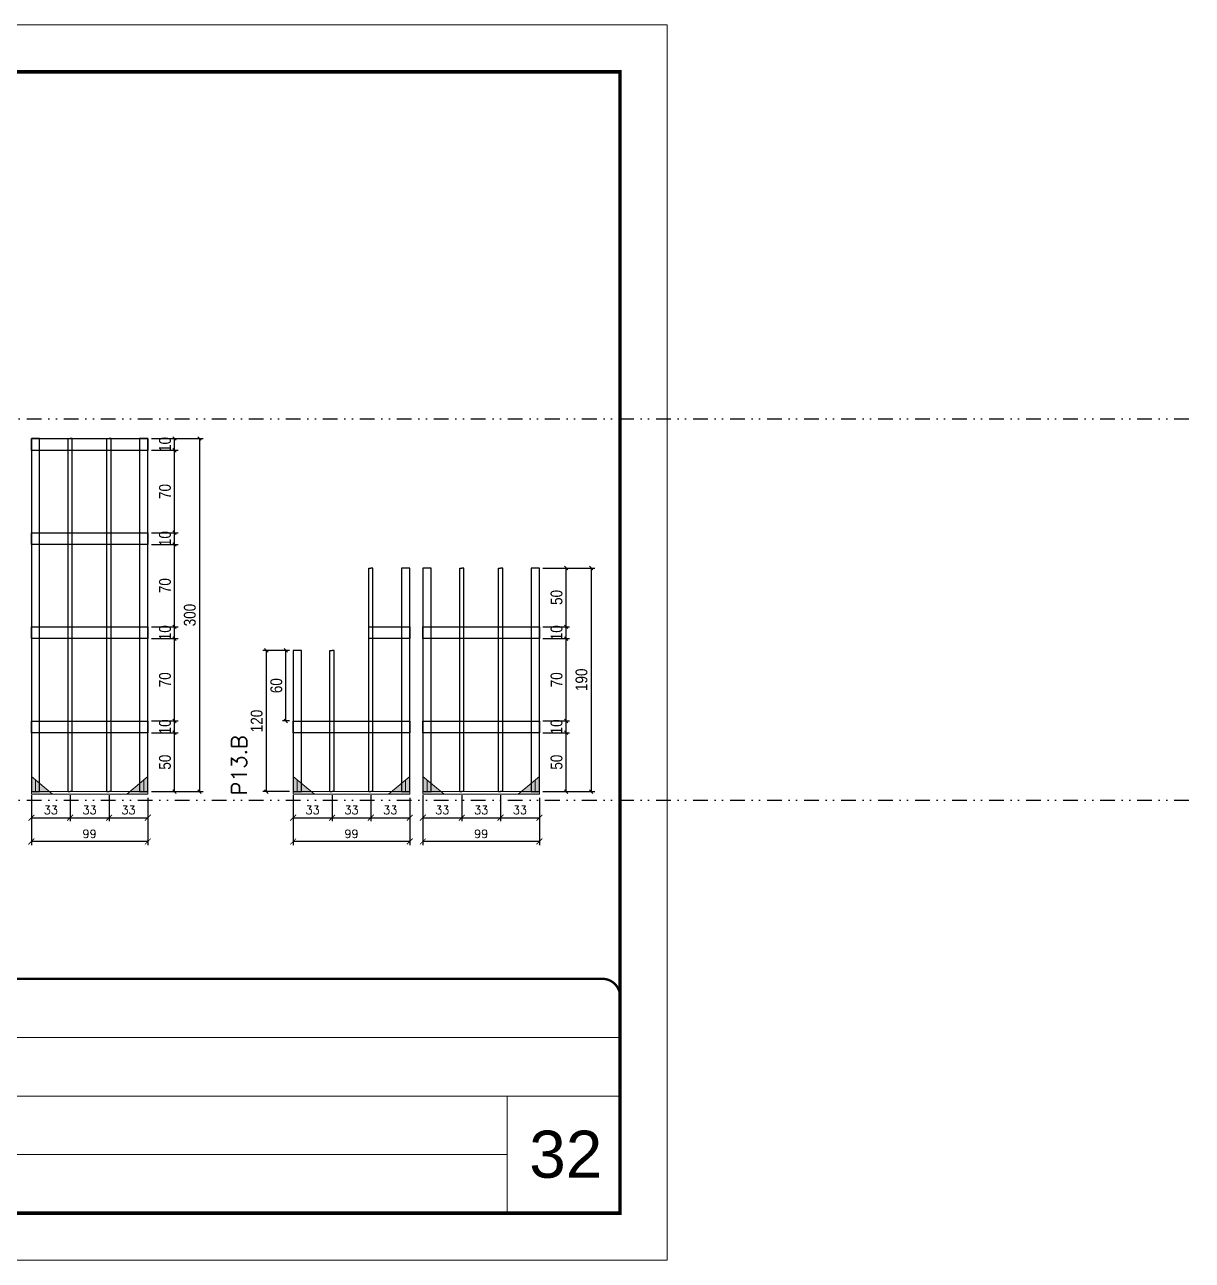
# Model space of a CAD drawing. Extents: x 13770 to 23315, y 867 to 16997.
# Drawn here: x 20121 to 21113, y 7758 to 8808 of the extents above; entities that cross this region are included whole.
import ezdxf

# ---------------------------------------------------------------- set-up
doc = ezdxf.new("R2010")
doc.units = 0
for name, pattern in [('CONTINUO', [0]), ('DASHED', [0.75, 0.5, -0.25]), ('DIVIDE2', [0.625, 0.25, -0.125, 0, -0.125, 0, -0.125]), ('HIDDEN', [0.375, 0.25, -0.125])]:
    doc.linetypes.add(name, pattern=pattern)
for name, color, linetype, lineweight in [('CARIMBO', 255, 'Continuous', 9), ('Folhas', 255, 'Continuous', 9), ('Madeira', 126, 'Continuous', 18), ('Sarr 2.2x7', 40, 'Continuous', 9), ('SARRAFO DE PRESSAO', 251, 'DASHED', 9), ('Texto Seção', 7, 'Continuous', 15)]:
    doc.layers.add(name, color=color, linetype=linetype, lineweight=lineweight)
for name, color, linetype in [('COTA', 241, 'Continuous'), ('Nível', 160, 'Continuous'), ('SARR_2.2x10', 60, 'Continuous'), ('SARR_3.5x7', 81, 'Continuous'), ('SARR_7x7', 40, 'Continuous')]:
    doc.layers.add(name, color=color, linetype=linetype)
doc.styles.add('ARIAL', font='arial.ttf')
doc.styles.add('COTA TECNICA', font='techl___.ttf', dxfattribs={"height": 10})
doc.styles.add('REGUA-120', font='ROMANS.shx', dxfattribs={"height": 15})
doc.styles.add('ROMANS', font='romans.shx')
doc.styles.add('Tecnologia', font='')
doc.styles.get('Tecnologia').set_extended_font_data('Forgotten Futurist')
doc.dimstyles.new('Cota Paínel', dxfattribs={"dimtxt": 7, "dimasz": 5, "dimexe": 3, "dimexo": 3, "dimgap": 3, "dimtad": 1, "dimdec": 1, "dimzin": 12, "dimdsep": 46, "dimtxsty": 'ROMANS', "dimblk": 'ARCHTICK', "dimcen": 0, "dimclrd": 4, "dimclre": 4, "dimclrt": 1, "dimadec": 1, "dimazin": 3, "dimtfac": 1, "dimtdec": 1, "dimtmove": 0, "dimatfit": 3, "dimldrblk": 'OBLIQUE', "dimfxl": 1, "dimtolj": 1, "dimtzin": 12, "dimarcsym": 0})
doc.dimstyles.new('PAINEL', dxfattribs={"dimtxt": 10, "dimasz": 3, "dimexe": 3, "dimexo": 3, "dimgap": 3, "dimtad": 1, "dimdec": 1, "dimzin": 12, "dimdsep": 46, "dimtxsty": 'COTA TECNICA', "dimblk1": 'OBLIQUE', "dimblk2": 'OBLIQUE', "dimsah": 1, "dimcen": 0.9, "dimclrd": 4, "dimclre": 4, "dimclrt": 240, "dimadec": 1, "dimazin": 3, "dimtfac": 1, "dimtdec": 1, "dimtmove": 0, "dimatfit": 3, "dimfxl": 1, "dimtolj": 1, "dimtzin": 12, "dimarcsym": 0})

# ---------------------------------------------------------------- blocks, each defined once
blk = doc.blocks.new('9999999999')
at = {"color": 30, "linetype": 'CONTINUO'}
for p, q in [((98564.6, 34230.2), (98564.6, 34429.4)), ((98564.6, 34379.6), (99584, 34379.6)), ((98564.6, 34329.8), (99488, 34329.8)), ((99584, 34329.8), (99488, 34329.8)), ((99488, 34329.8), (99488, 34230.2)), ((98564.6, 34280), (99488, 34280))]:
    blk.add_line(p, q, dxfattribs=at)
at = {"color": 30, "linetype": 'CONTINUO', "const_width": 2}
blk.add_lwpolyline([(99584, 34230.2), (99584, 34414.4, 0.414214), (99569, 34429.4), (98229, 34429.4, 0.414214), (98214, 34414.4), (98214, 34245.2, 0.414214), (98229, 34230.2), (99584, 34230.2)], format="xyb", dxfattribs=at)
at = {"layer": 'Folhas'}
blk.add_lwpolyline([(98139, 34190.2), (99624, 34190.2), (99624, 35240.2), (98139, 35240.2)], close=True, dxfattribs=at)
at = {"layer": 'Folhas', "color": 30, "const_width": 3}
blk.add_lwpolyline([(98214, 34230.2), (99584, 34230.2), (99584, 35200.2), (98214, 35200.2)], close=True, dxfattribs=at)
at = {"color": 7, "linetype": 'Continuous', "ltscale": 5, "style": 'ARIAL'}
for s, height, p in [('SCHWARTZ', 15.48, (98837.7, 34393.1)), ('GWT', 15.48, (98837.7, 34343.3)), ('2°PAVIMENTO', 15.483, (98837.7, 34293.5)), ('NOVA SISTEMAS CONSTRUTIVOS', 11.059, (98263.2, 34267.2)), ('PILARES', 15.48, (98837.7, 34243.7))]:
    blk.add_text(s, height=height, dxfattribs=at).set_placement(p)
at = {"layer": 'Folhas', "color": 7, "style": 'Tecnologia', "width": 1.5}
for s, p in [('CLIENTE:', (98573.7, 34397.2)), ('OBRA:', (98573.7, 34347.3)), ('PAVIMENTO:', (98573.7, 34297.5)), ('PROJETO:', (98573.7, 34247.7))]:
    blk.add_text(s, height=14, dxfattribs=at).set_placement(p)
blk = doc.blocks.new('_ArchTick')
at = {"color": 0, "linetype": 'ByBlock', "const_width": 0.15}
blk.add_lwpolyline([(-0.5, -0.5), (0.5, 0.5)], dxfattribs=at)
blk = doc.blocks.new('*D1100')
at = {"layer": 'COTA', "color": 4, "lineweight": -2, "transparency": 16777216}
for p, q in [((20126.3, 8138.6), (20126.3, 8111.4)), ((20225.3, 8138.6), (20225.3, 8111.4)), ((20225.3, 8114.4), (20126.3, 8114.4))]:
    blk.add_line(p, q, dxfattribs=at)
at = {"layer": 'Defpoints', "color": 0, "transparency": 16777216}
for p in [(20126.3, 8141.6), (20225.3, 8141.6), (20126.3, 8114.4)]:
    blk.add_point(p, dxfattribs=at)
at = {"layer": 'COTA', "color": 4, "lineweight": -2, "transparency": 16777216, "xscale": 5, "yscale": 5, "zscale": 5, "rotation": 180}
blk.add_blockref('_ArchTick', (20126.3, 8114.4), dxfattribs=at)
at = {"layer": 'COTA', "color": 4, "lineweight": -2, "transparency": 16777216, "xscale": 5, "yscale": 5, "zscale": 5}
blk.add_blockref('_ArchTick', (20225.3, 8114.4), dxfattribs=at)
at = {"layer": 'COTA', "color": 1, "transparency": 16777216, "insert": (20175.8, 8120.9), "char_height": 7, "attachment_point": 5, "style": 'ROMANS'}
blk.add_mtext('\\A1;99', dxfattribs=at)
blk = doc.blocks.new('_Oblique')
at = {"color": 0, "linetype": 'ByBlock', "lineweight": -2}
blk.add_line((-0.5, -0.5), (0.5, 0.5), dxfattribs=at)
blk = doc.blocks.new('*D1101')
at = {"layer": 'COTA', "color": 4, "lineweight": -2, "transparency": 16777216}
for p, q in [((20192.3, 8153.8), (20192.3, 8131.6)), ((20225.3, 8151.6), (20225.3, 8131.6)), ((20192.3, 8134.6), (20225.3, 8134.6))]:
    blk.add_line(p, q, dxfattribs=at)
at = {"layer": 'Defpoints', "color": 0, "transparency": 16777216}
for p in [(20192.3, 8156.8), (20225.3, 8154.6), (20225.3, 8134.6)]:
    blk.add_point(p, dxfattribs=at)
at = {"layer": 'COTA', "color": 4, "lineweight": -2, "transparency": 16777216, "xscale": 5, "yscale": 5, "zscale": 5, "rotation": 180}
blk.add_blockref('_ArchTick', (20192.3, 8134.6), dxfattribs=at)
at = {"layer": 'COTA', "color": 4, "lineweight": -2, "transparency": 16777216, "xscale": 5, "yscale": 5, "zscale": 5}
blk.add_blockref('_ArchTick', (20225.3, 8134.6), dxfattribs=at)
at = {"layer": 'COTA', "color": 1, "transparency": 16777216, "insert": (20208.8, 8141.1), "char_height": 7, "attachment_point": 5, "style": 'ROMANS'}
blk.add_mtext('\\A1;33', dxfattribs=at)
blk = doc.blocks.new('*D1102')
at = {"layer": 'COTA', "color": 4, "lineweight": -2, "transparency": 16777216}
for p, q in [((20126.3, 8153.8), (20126.3, 8131.6)), ((20159.3, 8153.8), (20159.3, 8131.6)), ((20126.3, 8134.6), (20159.3, 8134.6))]:
    blk.add_line(p, q, dxfattribs=at)
at = {"layer": 'Defpoints', "color": 0, "transparency": 16777216}
for p in [(20126.3, 8156.8), (20159.3, 8156.8), (20159.3, 8134.6)]:
    blk.add_point(p, dxfattribs=at)
at = {"layer": 'COTA', "color": 4, "lineweight": -2, "transparency": 16777216, "xscale": 5, "yscale": 5, "zscale": 5, "rotation": 180}
blk.add_blockref('_ArchTick', (20126.3, 8134.6), dxfattribs=at)
at = {"layer": 'COTA', "color": 4, "lineweight": -2, "transparency": 16777216, "xscale": 5, "yscale": 5, "zscale": 5}
blk.add_blockref('_ArchTick', (20159.3, 8134.6), dxfattribs=at)
at = {"layer": 'COTA', "color": 1, "transparency": 16777216, "insert": (20142.8, 8141.1), "char_height": 7, "attachment_point": 5, "style": 'ROMANS'}
blk.add_mtext('\\A1;33', dxfattribs=at)
blk = doc.blocks.new('*D1103')
at = {"layer": 'COTA', "color": 4, "lineweight": -2, "transparency": 16777216}
for p, q in [((20159.3, 8153.8), (20159.3, 8131.6)), ((20192.3, 8153.8), (20192.3, 8131.6)), ((20159.3, 8134.6), (20192.3, 8134.6))]:
    blk.add_line(p, q, dxfattribs=at)
at = {"layer": 'Defpoints', "color": 0, "transparency": 16777216}
for p in [(20159.3, 8156.8), (20192.3, 8156.8), (20192.3, 8134.6)]:
    blk.add_point(p, dxfattribs=at)
at = {"layer": 'COTA', "color": 4, "lineweight": -2, "transparency": 16777216, "xscale": 5, "yscale": 5, "zscale": 5, "rotation": 180}
blk.add_blockref('_ArchTick', (20159.3, 8134.6), dxfattribs=at)
at = {"layer": 'COTA', "color": 4, "lineweight": -2, "transparency": 16777216, "xscale": 5, "yscale": 5, "zscale": 5}
blk.add_blockref('_ArchTick', (20192.3, 8134.6), dxfattribs=at)
at = {"layer": 'COTA', "color": 1, "transparency": 16777216, "insert": (20175.8, 8141.1), "char_height": 7, "attachment_point": 5, "style": 'ROMANS'}
blk.add_mtext('\\A1;33', dxfattribs=at)
blk = doc.blocks.new('*D1104')
at = {"layer": 'COTA', "color": 4, "lineweight": -2, "transparency": 16777216}
for p, q in [((20228.3, 8206.8), (20251, 8206.8)), ((20248, 8156.8), (20248, 8206.8)), ((20228.3, 8156.8), (20251, 8156.8))]:
    blk.add_line(p, q, dxfattribs=at)
at = {"layer": 'Defpoints', "color": 0, "transparency": 16777216}
for p in [(20225.3, 8206.8), (20248, 8206.8), (20225.3, 8156.8)]:
    blk.add_point(p, dxfattribs=at)
at = {"layer": 'COTA', "color": 4, "lineweight": -2, "transparency": 16777216, "xscale": 3, "yscale": 3, "zscale": 3}
for p, rotation in [((20248, 8206.8), 90), ((20248, 8156.8), 270)]:
    blk.add_blockref('_Oblique', p, dxfattribs=dict(at, rotation=rotation))
at = {"layer": 'COTA', "color": 240, "transparency": 16777216, "insert": (20239.9, 8181.8), "char_height": 10, "attachment_point": 5, "rotation": 90, "style": 'COTA TECNICA'}
blk.add_mtext('\\A1;50', dxfattribs=at)
blk = doc.blocks.new('*D1105')
at = {"layer": 'COTA', "color": 4, "lineweight": -2, "transparency": 16777216}
for p, q in [((20228.3, 8216.8), (20251, 8216.8)), ((20248, 8206.8), (20248, 8216.8)), ((20228.3, 8206.8), (20251, 8206.8))]:
    blk.add_line(p, q, dxfattribs=at)
at = {"layer": 'Defpoints', "color": 0, "transparency": 16777216}
for p in [(20225.3, 8216.8), (20248, 8216.8), (20225.3, 8206.8)]:
    blk.add_point(p, dxfattribs=at)
at = {"layer": 'COTA', "color": 4, "lineweight": -2, "transparency": 16777216, "xscale": 3, "yscale": 3, "zscale": 3}
for p, rotation in [((20248, 8216.8), 90), ((20248, 8206.8), 270)]:
    blk.add_blockref('_Oblique', p, dxfattribs=dict(at, rotation=rotation))
at = {"layer": 'COTA', "color": 240, "transparency": 16777216, "insert": (20239.9, 8211.8), "char_height": 10, "attachment_point": 5, "rotation": 90, "style": 'COTA TECNICA'}
blk.add_mtext('\\A1;10', dxfattribs=at)
blk = doc.blocks.new('*D1106')
at = {"layer": 'COTA', "color": 4, "lineweight": -2, "transparency": 16777216}
for p, q in [((20228.3, 8286.8), (20251, 8286.8)), ((20248, 8216.8), (20248, 8286.8)), ((20228.3, 8216.8), (20251, 8216.8))]:
    blk.add_line(p, q, dxfattribs=at)
at = {"layer": 'Defpoints', "color": 0, "transparency": 16777216}
for p in [(20225.3, 8286.8), (20248, 8286.8), (20225.3, 8216.8)]:
    blk.add_point(p, dxfattribs=at)
at = {"layer": 'COTA', "color": 4, "lineweight": -2, "transparency": 16777216, "xscale": 3, "yscale": 3, "zscale": 3}
for p, rotation in [((20248, 8286.8), 90), ((20248, 8216.8), 270)]:
    blk.add_blockref('_Oblique', p, dxfattribs=dict(at, rotation=rotation))
at = {"layer": 'COTA', "color": 240, "transparency": 16777216, "insert": (20239.9, 8251.8), "char_height": 10, "attachment_point": 5, "rotation": 90, "style": 'COTA TECNICA'}
blk.add_mtext('\\A1;70', dxfattribs=at)
blk = doc.blocks.new('*D1107')
at = {"layer": 'COTA', "color": 4, "lineweight": -2, "transparency": 16777216}
for p, q in [((20228.3, 8296.8), (20251, 8296.8)), ((20248, 8286.8), (20248, 8296.8)), ((20228.3, 8286.8), (20251, 8286.8))]:
    blk.add_line(p, q, dxfattribs=at)
at = {"layer": 'Defpoints', "color": 0, "transparency": 16777216}
for p in [(20225.3, 8296.8), (20248, 8296.8), (20225.3, 8286.8)]:
    blk.add_point(p, dxfattribs=at)
at = {"layer": 'COTA', "color": 4, "lineweight": -2, "transparency": 16777216, "xscale": 3, "yscale": 3, "zscale": 3}
for p, rotation in [((20248, 8296.8), 90), ((20248, 8286.8), 270)]:
    blk.add_blockref('_Oblique', p, dxfattribs=dict(at, rotation=rotation))
at = {"layer": 'COTA', "color": 240, "transparency": 16777216, "insert": (20239.9, 8291.8), "char_height": 10, "attachment_point": 5, "rotation": 90, "style": 'COTA TECNICA'}
blk.add_mtext('\\A1;10', dxfattribs=at)
blk = doc.blocks.new('*D1112')
at = {"layer": 'COTA', "color": 4, "lineweight": -2, "transparency": 16777216}
for p, q in [((20228.3, 8456.8), (20272.2, 8456.8)), ((20269.2, 8456.8), (20269.2, 8156.8)), ((20228.3, 8156.8), (20272.2, 8156.8))]:
    blk.add_line(p, q, dxfattribs=at)
at = {"layer": 'Defpoints', "color": 0, "transparency": 16777216}
for p in [(20225.3, 8456.8), (20225.3, 8156.8), (20269.2, 8156.8)]:
    blk.add_point(p, dxfattribs=at)
at = {"layer": 'COTA', "color": 4, "lineweight": -2, "transparency": 16777216, "xscale": 3, "yscale": 3, "zscale": 3}
for p, rotation in [((20269.2, 8456.8), 90), ((20269.2, 8156.8), 270)]:
    blk.add_blockref('_Oblique', p, dxfattribs=dict(at, rotation=rotation))
at = {"layer": 'COTA', "color": 240, "transparency": 16777216, "insert": (20261, 8306.8), "char_height": 10, "attachment_point": 5, "rotation": 90, "style": 'COTA TECNICA'}
blk.add_mtext('\\A1;300', dxfattribs=at)
blk = doc.blocks.new('*D1108')
at = {"layer": 'COTA', "color": 4, "lineweight": -2, "transparency": 16777216}
for p, q in [((20228.3, 8366.8), (20251, 8366.8)), ((20248, 8296.8), (20248, 8366.8)), ((20228.3, 8296.8), (20251, 8296.8))]:
    blk.add_line(p, q, dxfattribs=at)
at = {"layer": 'Defpoints', "color": 0, "transparency": 16777216}
for p in [(20225.3, 8366.8), (20248, 8366.8), (20225.3, 8296.8)]:
    blk.add_point(p, dxfattribs=at)
at = {"layer": 'COTA', "color": 4, "lineweight": -2, "transparency": 16777216, "xscale": 3, "yscale": 3, "zscale": 3}
for p, rotation in [((20248, 8366.8), 90), ((20248, 8296.8), 270)]:
    blk.add_blockref('_Oblique', p, dxfattribs=dict(at, rotation=rotation))
at = {"layer": 'COTA', "color": 240, "transparency": 16777216, "insert": (20239.9, 8331.8), "char_height": 10, "attachment_point": 5, "rotation": 90, "style": 'COTA TECNICA'}
blk.add_mtext('\\A1;70', dxfattribs=at)
blk = doc.blocks.new('*D1109')
at = {"layer": 'COTA', "color": 4, "lineweight": -2, "transparency": 16777216}
for p, q in [((20228.3, 8376.8), (20251, 8376.8)), ((20248, 8366.8), (20248, 8376.8)), ((20228.3, 8366.8), (20251, 8366.8))]:
    blk.add_line(p, q, dxfattribs=at)
at = {"layer": 'Defpoints', "color": 0, "transparency": 16777216}
for p in [(20225.3, 8376.8), (20248, 8376.8), (20225.3, 8366.8)]:
    blk.add_point(p, dxfattribs=at)
at = {"layer": 'COTA', "color": 4, "lineweight": -2, "transparency": 16777216, "xscale": 3, "yscale": 3, "zscale": 3}
for p, rotation in [((20248, 8376.8), 90), ((20248, 8366.8), 270)]:
    blk.add_blockref('_Oblique', p, dxfattribs=dict(at, rotation=rotation))
at = {"layer": 'COTA', "color": 240, "transparency": 16777216, "insert": (20239.9, 8371.8), "char_height": 10, "attachment_point": 5, "rotation": 90, "style": 'COTA TECNICA'}
blk.add_mtext('\\A1;10', dxfattribs=at)
blk = doc.blocks.new('*D1110')
at = {"layer": 'COTA', "color": 4, "lineweight": -2, "transparency": 16777216}
for p, q in [((20228.3, 8446.8), (20251, 8446.8)), ((20248, 8376.8), (20248, 8446.8)), ((20228.3, 8376.8), (20251, 8376.8))]:
    blk.add_line(p, q, dxfattribs=at)
at = {"layer": 'Defpoints', "color": 0, "transparency": 16777216}
for p in [(20225.3, 8446.8), (20248, 8446.8), (20225.3, 8376.8)]:
    blk.add_point(p, dxfattribs=at)
at = {"layer": 'COTA', "color": 4, "lineweight": -2, "transparency": 16777216, "xscale": 3, "yscale": 3, "zscale": 3}
for p, rotation in [((20248, 8446.8), 90), ((20248, 8376.8), 270)]:
    blk.add_blockref('_Oblique', p, dxfattribs=dict(at, rotation=rotation))
at = {"layer": 'COTA', "color": 240, "transparency": 16777216, "insert": (20239.9, 8411.8), "char_height": 10, "attachment_point": 5, "rotation": 90, "style": 'COTA TECNICA'}
blk.add_mtext('\\A1;70', dxfattribs=at)
blk = doc.blocks.new('*D1111')
at = {"layer": 'COTA', "color": 4, "lineweight": -2, "transparency": 16777216}
for p, q in [((20228.3, 8456.8), (20251, 8456.8)), ((20248, 8446.8), (20248, 8456.8)), ((20228.3, 8446.8), (20251, 8446.8))]:
    blk.add_line(p, q, dxfattribs=at)
at = {"layer": 'Defpoints', "color": 0, "transparency": 16777216}
for p in [(20225.3, 8456.8), (20248, 8456.8), (20225.3, 8446.8)]:
    blk.add_point(p, dxfattribs=at)
at = {"layer": 'COTA', "color": 4, "lineweight": -2, "transparency": 16777216, "xscale": 3, "yscale": 3, "zscale": 3}
for p, rotation in [((20248, 8456.8), 90), ((20248, 8446.8), 270)]:
    blk.add_blockref('_Oblique', p, dxfattribs=dict(at, rotation=rotation))
at = {"layer": 'COTA', "color": 240, "transparency": 16777216, "insert": (20239.9, 8451.8), "char_height": 10, "attachment_point": 5, "rotation": 90, "style": 'COTA TECNICA'}
blk.add_mtext('\\A1;10', dxfattribs=at)
blk = doc.blocks.new('*D1119')
at = {"layer": 'COTA', "color": 4, "lineweight": -2, "transparency": 16777216}
for p, q in [((20459, 8138.6), (20459, 8111.4)), ((20558, 8138.6), (20558, 8111.4)), ((20558, 8114.4), (20459, 8114.4))]:
    blk.add_line(p, q, dxfattribs=at)
at = {"layer": 'Defpoints', "color": 0, "transparency": 16777216}
for p in [(20459, 8141.6), (20558, 8141.6), (20459, 8114.4)]:
    blk.add_point(p, dxfattribs=at)
at = {"layer": 'COTA', "color": 4, "lineweight": -2, "transparency": 16777216, "xscale": 5, "yscale": 5, "zscale": 5, "rotation": 180}
blk.add_blockref('_ArchTick', (20459, 8114.4), dxfattribs=at)
at = {"layer": 'COTA', "color": 4, "lineweight": -2, "transparency": 16777216, "xscale": 5, "yscale": 5, "zscale": 5}
blk.add_blockref('_ArchTick', (20558, 8114.4), dxfattribs=at)
at = {"layer": 'COTA', "color": 1, "transparency": 16777216, "insert": (20508.5, 8120.9), "char_height": 7, "attachment_point": 5, "style": 'ROMANS'}
blk.add_mtext('\\A1;99', dxfattribs=at)
blk = doc.blocks.new('*D1120')
at = {"layer": 'COTA', "color": 4, "lineweight": -2, "transparency": 16777216}
for p, q in [((20525, 8153.8), (20525, 8131.6)), ((20558, 8151.6), (20558, 8131.6)), ((20525, 8134.6), (20558, 8134.6))]:
    blk.add_line(p, q, dxfattribs=at)
at = {"layer": 'Defpoints', "color": 0, "transparency": 16777216}
for p in [(20525, 8156.8), (20558, 8154.6), (20558, 8134.6)]:
    blk.add_point(p, dxfattribs=at)
at = {"layer": 'COTA', "color": 4, "lineweight": -2, "transparency": 16777216, "xscale": 5, "yscale": 5, "zscale": 5, "rotation": 180}
blk.add_blockref('_ArchTick', (20525, 8134.6), dxfattribs=at)
at = {"layer": 'COTA', "color": 4, "lineweight": -2, "transparency": 16777216, "xscale": 5, "yscale": 5, "zscale": 5}
blk.add_blockref('_ArchTick', (20558, 8134.6), dxfattribs=at)
at = {"layer": 'COTA', "color": 1, "transparency": 16777216, "insert": (20541.5, 8141.1), "char_height": 7, "attachment_point": 5, "style": 'ROMANS'}
blk.add_mtext('\\A1;33', dxfattribs=at)
blk = doc.blocks.new('*D1121')
at = {"layer": 'COTA', "color": 4, "lineweight": -2, "transparency": 16777216}
for p, q in [((20459, 8153.8), (20459, 8131.6)), ((20492, 8153.8), (20492, 8131.6)), ((20459, 8134.6), (20492, 8134.6))]:
    blk.add_line(p, q, dxfattribs=at)
at = {"layer": 'Defpoints', "color": 0, "transparency": 16777216}
for p in [(20459, 8156.8), (20492, 8156.8), (20492, 8134.6)]:
    blk.add_point(p, dxfattribs=at)
at = {"layer": 'COTA', "color": 4, "lineweight": -2, "transparency": 16777216, "xscale": 5, "yscale": 5, "zscale": 5, "rotation": 180}
blk.add_blockref('_ArchTick', (20459, 8134.6), dxfattribs=at)
at = {"layer": 'COTA', "color": 4, "lineweight": -2, "transparency": 16777216, "xscale": 5, "yscale": 5, "zscale": 5}
blk.add_blockref('_ArchTick', (20492, 8134.6), dxfattribs=at)
at = {"layer": 'COTA', "color": 1, "transparency": 16777216, "insert": (20475.5, 8141.1), "char_height": 7, "attachment_point": 5, "style": 'ROMANS'}
blk.add_mtext('\\A1;33', dxfattribs=at)
blk = doc.blocks.new('*D1122')
at = {"layer": 'COTA', "color": 4, "lineweight": -2, "transparency": 16777216}
for p, q in [((20492, 8153.8), (20492, 8131.6)), ((20525, 8153.8), (20525, 8131.6)), ((20492, 8134.6), (20525, 8134.6))]:
    blk.add_line(p, q, dxfattribs=at)
at = {"layer": 'Defpoints', "color": 0, "transparency": 16777216}
for p in [(20492, 8156.8), (20525, 8156.8), (20525, 8134.6)]:
    blk.add_point(p, dxfattribs=at)
at = {"layer": 'COTA', "color": 4, "lineweight": -2, "transparency": 16777216, "xscale": 5, "yscale": 5, "zscale": 5, "rotation": 180}
blk.add_blockref('_ArchTick', (20492, 8134.6), dxfattribs=at)
at = {"layer": 'COTA', "color": 4, "lineweight": -2, "transparency": 16777216, "xscale": 5, "yscale": 5, "zscale": 5}
blk.add_blockref('_ArchTick', (20525, 8134.6), dxfattribs=at)
at = {"layer": 'COTA', "color": 1, "transparency": 16777216, "insert": (20508.5, 8141.1), "char_height": 7, "attachment_point": 5, "style": 'ROMANS'}
blk.add_mtext('\\A1;33', dxfattribs=at)
blk = doc.blocks.new('*D1123')
at = {"layer": 'COTA', "color": 4, "lineweight": -2, "transparency": 16777216}
for p, q in [((20561, 8206.8), (20583.7, 8206.8)), ((20580.7, 8156.8), (20580.7, 8206.8)), ((20561, 8156.8), (20583.7, 8156.8))]:
    blk.add_line(p, q, dxfattribs=at)
at = {"layer": 'Defpoints', "color": 0, "transparency": 16777216}
for p in [(20558, 8206.8), (20580.7, 8206.8), (20558, 8156.8)]:
    blk.add_point(p, dxfattribs=at)
at = {"layer": 'COTA', "color": 4, "lineweight": -2, "transparency": 16777216, "xscale": 3, "yscale": 3, "zscale": 3}
for p, rotation in [((20580.7, 8206.8), 90), ((20580.7, 8156.8), 270)]:
    blk.add_blockref('_Oblique', p, dxfattribs=dict(at, rotation=rotation))
at = {"layer": 'COTA', "color": 240, "transparency": 16777216, "insert": (20572.6, 8181.8), "char_height": 10, "attachment_point": 5, "rotation": 90, "style": 'COTA TECNICA'}
blk.add_mtext('\\A1;50', dxfattribs=at)
blk = doc.blocks.new('*D1124')
at = {"layer": 'COTA', "color": 4, "lineweight": -2, "transparency": 16777216}
for p, q in [((20561, 8216.8), (20583.7, 8216.8)), ((20580.7, 8206.8), (20580.7, 8216.8)), ((20561, 8206.8), (20583.7, 8206.8))]:
    blk.add_line(p, q, dxfattribs=at)
at = {"layer": 'Defpoints', "color": 0, "transparency": 16777216}
for p in [(20558, 8216.8), (20580.7, 8216.8), (20558, 8206.8)]:
    blk.add_point(p, dxfattribs=at)
at = {"layer": 'COTA', "color": 4, "lineweight": -2, "transparency": 16777216, "xscale": 3, "yscale": 3, "zscale": 3}
for p, rotation in [((20580.7, 8216.8), 90), ((20580.7, 8206.8), 270)]:
    blk.add_blockref('_Oblique', p, dxfattribs=dict(at, rotation=rotation))
at = {"layer": 'COTA', "color": 240, "transparency": 16777216, "insert": (20572.6, 8211.8), "char_height": 10, "attachment_point": 5, "rotation": 90, "style": 'COTA TECNICA'}
blk.add_mtext('\\A1;10', dxfattribs=at)
blk = doc.blocks.new('*D1125')
at = {"layer": 'COTA', "color": 4, "lineweight": -2, "transparency": 16777216}
for p, q in [((20561, 8286.8), (20583.7, 8286.8)), ((20580.7, 8216.8), (20580.7, 8286.8)), ((20561, 8216.8), (20583.7, 8216.8))]:
    blk.add_line(p, q, dxfattribs=at)
at = {"layer": 'Defpoints', "color": 0, "transparency": 16777216}
for p in [(20558, 8286.8), (20580.7, 8286.8), (20558, 8216.8)]:
    blk.add_point(p, dxfattribs=at)
at = {"layer": 'COTA', "color": 4, "lineweight": -2, "transparency": 16777216, "xscale": 3, "yscale": 3, "zscale": 3}
for p, rotation in [((20580.7, 8286.8), 90), ((20580.7, 8216.8), 270)]:
    blk.add_blockref('_Oblique', p, dxfattribs=dict(at, rotation=rotation))
at = {"layer": 'COTA', "color": 240, "transparency": 16777216, "insert": (20572.6, 8251.8), "char_height": 10, "attachment_point": 5, "rotation": 90, "style": 'COTA TECNICA'}
blk.add_mtext('\\A1;70', dxfattribs=at)
blk = doc.blocks.new('*D1126')
at = {"layer": 'COTA', "color": 4, "lineweight": -2, "transparency": 16777216}
for p, q in [((20561, 8296.8), (20583.7, 8296.8)), ((20580.7, 8286.8), (20580.7, 8296.8)), ((20561, 8286.8), (20583.7, 8286.8))]:
    blk.add_line(p, q, dxfattribs=at)
at = {"layer": 'Defpoints', "color": 0, "transparency": 16777216}
for p in [(20558, 8296.8), (20580.7, 8296.8), (20558, 8286.8)]:
    blk.add_point(p, dxfattribs=at)
at = {"layer": 'COTA', "color": 4, "lineweight": -2, "transparency": 16777216, "xscale": 3, "yscale": 3, "zscale": 3}
for p, rotation in [((20580.7, 8296.8), 90), ((20580.7, 8286.8), 270)]:
    blk.add_blockref('_Oblique', p, dxfattribs=dict(at, rotation=rotation))
at = {"layer": 'COTA', "color": 240, "transparency": 16777216, "insert": (20572.6, 8291.8), "char_height": 10, "attachment_point": 5, "rotation": 90, "style": 'COTA TECNICA'}
blk.add_mtext('\\A1;10', dxfattribs=at)
blk = doc.blocks.new('*D1135')
at = {"layer": 'COTA', "color": 4, "lineweight": -2, "transparency": 16777216}
for p, q in [((20561, 8346.8), (20605, 8346.8)), ((20602, 8346.8), (20602, 8156.8)), ((20561, 8156.8), (20605, 8156.8))]:
    blk.add_line(p, q, dxfattribs=at)
at = {"layer": 'Defpoints', "color": 0, "transparency": 16777216}
for p in [(20558, 8346.8), (20558, 8156.8), (20602, 8156.8)]:
    blk.add_point(p, dxfattribs=at)
at = {"layer": 'COTA', "color": 4, "lineweight": -2, "transparency": 16777216, "xscale": 3, "yscale": 3, "zscale": 3}
for p, rotation in [((20602, 8346.8), 90), ((20602, 8156.8), 270)]:
    blk.add_blockref('_Oblique', p, dxfattribs=dict(at, rotation=rotation))
at = {"layer": 'COTA', "color": 240, "transparency": 16777216, "insert": (20593.8, 8251.8), "char_height": 10, "attachment_point": 5, "rotation": 90, "style": 'COTA TECNICA'}
blk.add_mtext('\\A1;190', dxfattribs=at)
blk = doc.blocks.new('*D1131')
at = {"layer": 'COTA', "color": 4, "lineweight": -2, "transparency": 16777216}
for p, q in [((20348.8, 8138.6), (20348.8, 8111.4)), ((20447.8, 8138.6), (20447.8, 8111.4)), ((20447.8, 8114.4), (20348.8, 8114.4))]:
    blk.add_line(p, q, dxfattribs=at)
at = {"layer": 'Defpoints', "color": 0, "transparency": 16777216}
for p in [(20348.8, 8141.6), (20447.8, 8141.6), (20348.8, 8114.4)]:
    blk.add_point(p, dxfattribs=at)
at = {"layer": 'COTA', "color": 4, "lineweight": -2, "transparency": 16777216, "xscale": 5, "yscale": 5, "zscale": 5, "rotation": 180}
blk.add_blockref('_ArchTick', (20348.8, 8114.4), dxfattribs=at)
at = {"layer": 'COTA', "color": 4, "lineweight": -2, "transparency": 16777216, "xscale": 5, "yscale": 5, "zscale": 5}
blk.add_blockref('_ArchTick', (20447.8, 8114.4), dxfattribs=at)
at = {"layer": 'COTA', "color": 1, "transparency": 16777216, "insert": (20398.3, 8120.9), "char_height": 7, "attachment_point": 5, "style": 'ROMANS'}
blk.add_mtext('\\A1;99', dxfattribs=at)
blk = doc.blocks.new('*D1132')
at = {"layer": 'COTA', "color": 4, "lineweight": -2, "transparency": 16777216}
for p, q in [((20414.8, 8153.8), (20414.8, 8131.6)), ((20447.8, 8151.6), (20447.8, 8131.6)), ((20414.8, 8134.6), (20447.8, 8134.6))]:
    blk.add_line(p, q, dxfattribs=at)
at = {"layer": 'Defpoints', "color": 0, "transparency": 16777216}
for p in [(20414.8, 8156.8), (20447.8, 8154.6), (20447.8, 8134.6)]:
    blk.add_point(p, dxfattribs=at)
at = {"layer": 'COTA', "color": 4, "lineweight": -2, "transparency": 16777216, "xscale": 5, "yscale": 5, "zscale": 5, "rotation": 180}
blk.add_blockref('_ArchTick', (20414.8, 8134.6), dxfattribs=at)
at = {"layer": 'COTA', "color": 4, "lineweight": -2, "transparency": 16777216, "xscale": 5, "yscale": 5, "zscale": 5}
blk.add_blockref('_ArchTick', (20447.8, 8134.6), dxfattribs=at)
at = {"layer": 'COTA', "color": 1, "transparency": 16777216, "insert": (20431.3, 8141.1), "char_height": 7, "attachment_point": 5, "style": 'ROMANS'}
blk.add_mtext('\\A1;33', dxfattribs=at)
blk = doc.blocks.new('*D1133')
at = {"layer": 'COTA', "color": 4, "lineweight": -2, "transparency": 16777216}
for p, q in [((20348.8, 8153.8), (20348.8, 8131.6)), ((20381.8, 8153.8), (20381.8, 8131.6)), ((20348.8, 8134.6), (20381.8, 8134.6))]:
    blk.add_line(p, q, dxfattribs=at)
at = {"layer": 'Defpoints', "color": 0, "transparency": 16777216}
for p in [(20348.8, 8156.8), (20381.8, 8156.8), (20381.8, 8134.6)]:
    blk.add_point(p, dxfattribs=at)
at = {"layer": 'COTA', "color": 4, "lineweight": -2, "transparency": 16777216, "xscale": 5, "yscale": 5, "zscale": 5, "rotation": 180}
blk.add_blockref('_ArchTick', (20348.8, 8134.6), dxfattribs=at)
at = {"layer": 'COTA', "color": 4, "lineweight": -2, "transparency": 16777216, "xscale": 5, "yscale": 5, "zscale": 5}
blk.add_blockref('_ArchTick', (20381.8, 8134.6), dxfattribs=at)
at = {"layer": 'COTA', "color": 1, "transparency": 16777216, "insert": (20365.3, 8141.1), "char_height": 7, "attachment_point": 5, "style": 'ROMANS'}
blk.add_mtext('\\A1;33', dxfattribs=at)
blk = doc.blocks.new('*D1134')
at = {"layer": 'COTA', "color": 4, "lineweight": -2, "transparency": 16777216}
for p, q in [((20381.8, 8153.8), (20381.8, 8131.6)), ((20414.8, 8153.8), (20414.8, 8131.6)), ((20381.8, 8134.6), (20414.8, 8134.6))]:
    blk.add_line(p, q, dxfattribs=at)
at = {"layer": 'Defpoints', "color": 0, "transparency": 16777216}
for p in [(20381.8, 8156.8), (20414.8, 8156.8), (20414.8, 8134.6)]:
    blk.add_point(p, dxfattribs=at)
at = {"layer": 'COTA', "color": 4, "lineweight": -2, "transparency": 16777216, "xscale": 5, "yscale": 5, "zscale": 5, "rotation": 180}
blk.add_blockref('_ArchTick', (20381.8, 8134.6), dxfattribs=at)
at = {"layer": 'COTA', "color": 4, "lineweight": -2, "transparency": 16777216, "xscale": 5, "yscale": 5, "zscale": 5}
blk.add_blockref('_ArchTick', (20414.8, 8134.6), dxfattribs=at)
at = {"layer": 'COTA', "color": 1, "transparency": 16777216, "insert": (20398.3, 8141.1), "char_height": 7, "attachment_point": 5, "style": 'ROMANS'}
blk.add_mtext('\\A1;33', dxfattribs=at)
blk = doc.blocks.new('*D1136')
at = {"layer": 'COTA', "color": 4, "lineweight": -2, "transparency": 16777216}
for p, q in [((20345.8, 8276.8), (20322.9, 8276.8)), ((20325.9, 8276.8), (20325.9, 8156.8)), ((20345.8, 8156.8), (20322.9, 8156.8))]:
    blk.add_line(p, q, dxfattribs=at)
at = {"layer": 'Defpoints', "color": 0, "transparency": 16777216}
for p in [(20348.8, 8276.8), (20325.9, 8156.8), (20348.8, 8156.8)]:
    blk.add_point(p, dxfattribs=at)
at = {"layer": 'COTA', "color": 4, "lineweight": -2, "transparency": 16777216, "xscale": 3, "yscale": 3, "zscale": 3}
for p, rotation in [((20325.9, 8276.8), 90), ((20325.9, 8156.8), 270)]:
    blk.add_blockref('_Oblique', p, dxfattribs=dict(at, rotation=rotation))
at = {"layer": 'COTA', "color": 240, "transparency": 16777216, "insert": (20317.8, 8216.8), "char_height": 10, "attachment_point": 5, "rotation": 90, "style": 'COTA TECNICA'}
blk.add_mtext('\\A1;120', dxfattribs=at)
blk = doc.blocks.new('*D1139')
at = {"layer": 'COTA', "color": 4, "lineweight": -2, "transparency": 16777216}
for p, q in [((20345.8, 8276.8), (20339.6, 8276.8)), ((20342.6, 8216.8), (20342.6, 8276.8)), ((20345.8, 8216.8), (20339.6, 8216.8))]:
    blk.add_line(p, q, dxfattribs=at)
at = {"layer": 'Defpoints', "color": 0, "transparency": 16777216}
for p in [(20342.6, 8276.8), (20348.8, 8276.8), (20348.8, 8216.8)]:
    blk.add_point(p, dxfattribs=at)
at = {"layer": 'COTA', "color": 4, "lineweight": -2, "transparency": 16777216, "xscale": 3, "yscale": 3, "zscale": 3}
for p, rotation in [((20342.6, 8276.8), 90), ((20342.6, 8216.8), 270)]:
    blk.add_blockref('_Oblique', p, dxfattribs=dict(at, rotation=rotation))
at = {"layer": 'COTA', "color": 240, "transparency": 16777216, "insert": (20334.5, 8246.8), "char_height": 10, "attachment_point": 5, "rotation": 90, "style": 'COTA TECNICA'}
blk.add_mtext('\\A1;60', dxfattribs=at)
blk = doc.blocks.new('*D1140')
at = {"layer": 'COTA', "color": 4, "lineweight": -2, "transparency": 16777216}
for p, q in [((20561, 8346.8), (20583.7, 8346.8)), ((20580.7, 8296.8), (20580.7, 8346.8)), ((20561, 8296.8), (20583.7, 8296.8))]:
    blk.add_line(p, q, dxfattribs=at)
at = {"layer": 'Defpoints', "color": 0, "transparency": 16777216}
for p in [(20558, 8346.8), (20580.7, 8346.8), (20558, 8296.8)]:
    blk.add_point(p, dxfattribs=at)
at = {"layer": 'COTA', "color": 4, "lineweight": -2, "transparency": 16777216, "xscale": 3, "yscale": 3, "zscale": 3}
for p, rotation in [((20580.7, 8346.8), 90), ((20580.7, 8296.8), 270)]:
    blk.add_blockref('_Oblique', p, dxfattribs=dict(at, rotation=rotation))
at = {"layer": 'COTA', "color": 240, "transparency": 16777216, "insert": (20572.6, 8321.8), "char_height": 10, "attachment_point": 5, "rotation": 90, "style": 'COTA TECNICA'}
blk.add_mtext('\\A1;50', dxfattribs=at)

msp = doc.modelspace()

# ---------------------------------------------------------------- hatches: boundary and pattern name
at = {"layer": 'Madeira'}
h = msp.add_hatch(color=252, dxfattribs=at)
h.dxf.hatch_style = 2
h.paths.add_polyline_path([(20126.3, 8169.58), (20126.3, 8154.58), (20144.3, 8154.58)])
h = msp.add_hatch(color=252, dxfattribs=at)
h.dxf.hatch_style = 2
h.paths.add_polyline_path([(20225.3, 8169.58), (20225.3, 8154.58), (20207.3, 8154.58)])
h = msp.add_hatch(color=252, dxfattribs=at)
h.dxf.hatch_style = 2
h.paths.add_polyline_path([(20348.78, 8169.58), (20348.78, 8154.58), (20366.78, 8154.58)])
h = msp.add_hatch(color=252, dxfattribs=at)
h.dxf.hatch_style = 2
h.paths.add_polyline_path([(20447.78, 8169.58), (20447.78, 8154.58), (20429.78, 8154.58)])
h = msp.add_hatch(color=252, dxfattribs=at)
h.dxf.hatch_style = 2
h.paths.add_polyline_path([(20459.05, 8169.58), (20459.05, 8154.58), (20477.05, 8154.58)])
h = msp.add_hatch(color=252, dxfattribs=at)
h.dxf.hatch_style = 2
h.paths.add_polyline_path([(20558.05, 8169.58), (20558.05, 8154.58), (20540.05, 8154.58)])

# ---------------------------------------------------------------- linework, layer by layer
at = {"layer": 'Madeira', "color": 1, "linetype": 'HIDDEN'}
for p, q in [((20129.8, 8166.08), (20129.8, 8156.78)), ((20129.8, 8166.08), (20129.8, 8156.78)), ((20133.3, 8162.58), (20133.3, 8156.78)), ((20221.8, 8166.08), (20221.8, 8156.78)), ((20221.8, 8166.08), (20221.8, 8156.78)), ((20352.28, 8166.08), (20352.28, 8156.78)), ((20352.28, 8166.08), (20352.28, 8156.78)), ((20355.78, 8162.58), (20355.78, 8156.78)), ((20444.28, 8166.08), (20444.28, 8156.78)), ((20444.28, 8166.08), (20444.28, 8156.78)), ((20462.55, 8166.08), (20462.55, 8156.78)), ((20462.55, 8166.08), (20462.55, 8156.78)), ((20466.05, 8162.58), (20466.05, 8156.78)), ((20554.55, 8166.08), (20554.55, 8156.78)), ((20554.55, 8166.08), (20554.55, 8156.78)), ((20136.13, 8156.78), (20126.3, 8156.78)), ((20136.13, 8156.78), (20126.3, 8156.78)), ((20142.1, 8156.78), (20126.3, 8156.78)), ((20209.5, 8156.78), (20225.3, 8156.78)), ((20215.47, 8156.78), (20225.3, 8156.78)), ((20215.47, 8156.78), (20225.3, 8156.78)), ((20358.61, 8156.78), (20348.78, 8156.78)), ((20358.61, 8156.78), (20348.78, 8156.78)), ((20364.58, 8156.78), (20348.78, 8156.78)), ((20431.98, 8156.78), (20447.78, 8156.78)), ((20437.94, 8156.78), (20447.78, 8156.78)), ((20437.94, 8156.78), (20447.78, 8156.78)), ((20468.88, 8156.78), (20459.05, 8156.78)), ((20468.88, 8156.78), (20459.05, 8156.78)), ((20474.85, 8156.78), (20459.05, 8156.78)), ((20542.25, 8156.78), (20558.05, 8156.78)), ((20548.21, 8156.78), (20558.05, 8156.78)), ((20548.21, 8156.78), (20558.05, 8156.78))]:
    msp.add_line(p, q, dxfattribs=at)
at = {"layer": 'Madeira'}
for p, q in [((20126.3, 8156.78), (20126.3, 8154.58)), ((20126.3, 8156.78), (20126.3, 8154.58)), ((20126.3, 8156.78), (20126.3, 8154.58)), ((20348.78, 8156.78), (20348.78, 8154.58)), ((20348.78, 8156.78), (20348.78, 8154.58)), ((20348.78, 8156.78), (20348.78, 8154.58)), ((20459.05, 8156.78), (20459.05, 8154.58)), ((20459.05, 8156.78), (20459.05, 8154.58)), ((20459.05, 8156.78), (20459.05, 8154.58))]:
    msp.add_line(p, q, dxfattribs=at)
at = {"layer": 'Madeira', "color": 0}
for points in [[(20126.3, 8169.58), (20126.3, 8154.58), (20144.3, 8154.58), (20126.3, 8169.58)], [(20225.3, 8169.58), (20225.3, 8154.58), (20207.3, 8154.58), (20225.3, 8169.58)], [(20348.78, 8169.58), (20348.78, 8154.58), (20366.78, 8154.58), (20348.78, 8169.58)], [(20447.78, 8169.58), (20447.78, 8154.58), (20429.78, 8154.58), (20447.78, 8169.58)], [(20459.05, 8169.58), (20459.05, 8154.58), (20477.05, 8154.58), (20459.05, 8169.58)], [(20558.05, 8169.58), (20558.05, 8154.58), (20540.05, 8154.58), (20558.05, 8169.58)]]:
    msp.add_lwpolyline(points, dxfattribs=at)
at = {"layer": 'Nível', "color": 4, "linetype": 'DIVIDE2', "ltscale": 50}
for p, q in [((13769.54, 8473.58), (21112.79, 8473.58)), ((13769.54, 8149.58), (21112.79, 8149.58))]:
    msp.add_line(p, q, dxfattribs=at)
at = {"layer": 'Sarr 2.2x7'}
for points in [[(20225.3, 8156.78), (20126.3, 8156.78), (20126.3, 8154.58), (20225.3, 8154.58)], [(20447.78, 8156.78), (20348.78, 8156.78), (20348.78, 8154.58), (20447.78, 8154.58)], [(20558.05, 8156.78), (20459.05, 8156.78), (20459.05, 8154.58), (20558.05, 8154.58)]]:
    msp.add_lwpolyline(points, close=True, dxfattribs=at)
at = {"layer": 'SARR_2.2x10'}
for points in [[(20126.3, 8456.78), (20225.3, 8456.78), (20225.3, 8446.78), (20126.3, 8446.78)], [(20126.3, 8376.78), (20225.3, 8376.78), (20225.3, 8366.78), (20126.3, 8366.78)], [(20126.3, 8296.78), (20225.3, 8296.78), (20225.3, 8286.78), (20126.3, 8286.78)], [(20447.78, 8286.78), (20413.03, 8286.78), (20413.03, 8296.78), (20447.78, 8296.78)], [(20459.05, 8296.78), (20558.05, 8296.78), (20558.05, 8286.78), (20459.05, 8286.78)], [(20126.3, 8216.78), (20225.3, 8216.78), (20225.3, 8206.78), (20126.3, 8206.78)], [(20348.78, 8216.78), (20447.78, 8216.78), (20447.78, 8206.78), (20348.78, 8206.78)], [(20459.05, 8216.78), (20558.05, 8216.78), (20558.05, 8206.78), (20459.05, 8206.78)]]:
    msp.add_lwpolyline(points, close=True, dxfattribs=at)
at = {"layer": 'SARR_3.5x7'}
for p, q in [((20157.55, 8156.78), (20157.55, 8456.78)), ((20157.55, 8456.78), (20159.3, 8456.78)), ((20161.05, 8456.78), (20159.3, 8456.78)), ((20161.05, 8156.78), (20161.05, 8456.78)), ((20190.55, 8156.78), (20190.55, 8456.77)), ((20190.55, 8456.77), (20192.3, 8456.77)), ((20194.05, 8456.77), (20192.3, 8456.77)), ((20194.05, 8156.78), (20194.05, 8456.77)), ((20413.03, 8156.78), (20413.03, 8346.77)), ((20413.03, 8346.77), (20414.78, 8346.77)), ((20416.53, 8346.77), (20414.78, 8346.77)), ((20416.53, 8156.78), (20416.53, 8346.77)), ((20490.3, 8156.78), (20490.3, 8346.78)), ((20490.3, 8346.78), (20492.05, 8346.78)), ((20493.8, 8346.78), (20492.05, 8346.78)), ((20493.8, 8156.78), (20493.8, 8346.78)), ((20523.3, 8156.78), (20523.3, 8346.77)), ((20523.3, 8346.77), (20525.05, 8346.77)), ((20526.8, 8346.77), (20525.05, 8346.77)), ((20526.8, 8156.78), (20526.8, 8346.77)), ((20380.03, 8156.78), (20380.03, 8276.78)), ((20380.03, 8276.78), (20381.78, 8276.78)), ((20383.53, 8276.78), (20381.78, 8276.78)), ((20383.53, 8156.78), (20383.53, 8276.78)), ((20157.55, 8156.78), (20159.3, 8156.78)), ((20161.05, 8156.78), (20159.3, 8156.78)), ((20190.55, 8156.78), (20192.3, 8156.78)), ((20194.05, 8156.78), (20192.3, 8156.78)), ((20380.03, 8156.78), (20381.78, 8156.78)), ((20383.53, 8156.78), (20381.78, 8156.78)), ((20413.03, 8156.78), (20414.78, 8156.78)), ((20416.53, 8156.78), (20414.78, 8156.78)), ((20490.3, 8156.78), (20492.05, 8156.78)), ((20493.8, 8156.78), (20492.05, 8156.78)), ((20523.3, 8156.78), (20525.05, 8156.78)), ((20526.8, 8156.78), (20525.05, 8156.78))]:
    msp.add_line(p, q, dxfattribs=at)
at = {"layer": 'SARR_7x7'}
for points in [[(20126.3, 8156.78), (20133.3, 8156.78), (20133.3, 8456.78), (20126.3, 8456.78)], [(20218.3, 8156.78), (20225.3, 8156.78), (20225.3, 8456.77), (20218.3, 8456.77)], [(20440.78, 8156.78), (20447.78, 8156.78), (20447.78, 8346.77), (20440.78, 8346.77)], [(20459.05, 8156.78), (20466.05, 8156.78), (20466.05, 8346.78), (20459.05, 8346.78)], [(20551.05, 8156.78), (20558.05, 8156.78), (20558.05, 8346.77), (20551.05, 8346.77)], [(20348.78, 8156.78), (20355.78, 8156.78), (20355.78, 8276.78), (20348.78, 8276.78)]]:
    msp.add_lwpolyline(points, close=True, dxfattribs=at)

# ---------------------------------------------------------------- block references
at = {"layer": 'SARRAFO DE PRESSAO', "color": 6, "linetype": 'ByBlock'}
msp.add_blockref('9999999999', (-78957.48, -26431.71), dxfattribs=at)

# ---------------------------------------------------------------- texts
at = {"layer": 'CARIMBO', "style": 'ARIAL'}
msp.add_text('32', height=40, dxfattribs=at).set_placement((20549.36, 7828.64))
at = {"layer": 'Texto Seção', "style": 'REGUA-120'}
msp.add_text('P13.B', height=13, rotation=90, dxfattribs=at).set_placement((20309.3, 8153.46))

# ---------------------------------------------------------------- dimensions: what is measured, and where the dimension line sits
at = {"layer": 'COTA'}
for base, p1, p2, picture, middle in [((20248, 8456.78), (20225.3, 8446.78), (20225.3, 8456.78), '*D1111', (20248, 8451.78)), ((20248, 8376.78), (20225.3, 8366.78), (20225.3, 8376.78), '*D1109', (20248, 8371.78)), ((20248, 8296.78), (20225.3, 8286.78), (20225.3, 8296.78), '*D1107', (20248, 8291.78)), ((20580.74, 8296.78), (20558.05, 8286.78), (20558.05, 8296.78), '*D1126', (20580.74, 8291.78)), ((20248, 8216.78), (20225.3, 8206.78), (20225.3, 8216.78), '*D1105', (20248, 8211.78)), ((20580.74, 8216.78), (20558.05, 8206.78), (20558.05, 8216.78), '*D1124', (20580.74, 8211.78))]:
    dim = msp.add_linear_dim(base=base, p1=p1, p2=p2, angle=90, dimstyle='PAINEL', dxfattribs=at)
    dim.commit()
    dim.dimension.update_dxf_attribs({"geometry": picture, "text_midpoint": middle, "dimtype": 160})
for base, p1, p2, angle, dimstyle, picture, middle in [((20269.22, 8156.78), (20225.3, 8456.77), (20225.3, 8156.78), 90, 'PAINEL', '*D1112', (20261, 8306.78)), ((20248, 8446.78), (20225.3, 8376.78), (20225.3, 8446.78), 90, 'PAINEL', '*D1110', (20239.9, 8411.78)), ((20248, 8366.78), (20225.3, 8296.78), (20225.3, 8366.78), 90, 'PAINEL', '*D1108', (20239.9, 8331.78)), ((20601.96, 8156.78), (20558.05, 8346.77), (20558.05, 8156.78), 90, 'PAINEL', '*D1135', (20593.83, 8251.78)), ((20580.74, 8346.77), (20558.05, 8296.78), (20558.05, 8346.77), 90, 'PAINEL', '*D1140', (20572.63, 8321.78)), ((20248, 8286.78), (20225.3, 8216.78), (20225.3, 8286.78), 90, 'PAINEL', '*D1106', (20239.9, 8251.78)), ((20580.74, 8286.78), (20558.05, 8216.78), (20558.05, 8286.78), 90, 'PAINEL', '*D1125', (20572.64, 8251.78)), ((20325.92, 8156.78), (20348.78, 8276.78), (20348.78, 8156.78), 90, 'PAINEL', '*D1136', (20317.82, 8216.78)), ((20342.61, 8276.78), (20348.78, 8216.78), (20348.78, 8276.78), 90, 'PAINEL', '*D1139', (20334.51, 8246.78)), ((20248, 8206.78), (20225.3, 8156.78), (20225.3, 8206.78), 90, 'PAINEL', '*D1104', (20239.89, 8181.78)), ((20580.74, 8206.78), (20558.05, 8156.78), (20558.05, 8206.78), 90, 'PAINEL', '*D1123', (20572.63, 8181.78)), ((20126.3, 8114.4), (20225.3, 8141.58), (20126.3, 8141.58), 180, 'Cota Paínel', '*D1100', (20175.8, 8120.9)), ((20348.78, 8114.4), (20447.78, 8141.58), (20348.78, 8141.58), 180, 'Cota Paínel', '*D1131', (20398.28, 8120.9)), ((20459.05, 8114.4), (20558.05, 8141.58), (20459.05, 8141.58), 180, 'Cota Paínel', '*D1119', (20508.55, 8120.9))]:
    dim = msp.add_linear_dim(base=base, p1=p1, p2=p2, angle=angle, dimstyle=dimstyle, dxfattribs=at)
    dim.commit()
    dim.dimension.update_dxf_attribs({"geometry": picture, "text_midpoint": middle})
for base, p1, p2, picture, middle in [((20159.3, 8134.58), (20126.3, 8156.78), (20159.3, 8156.78), '*D1102', (20142.8, 8141.08)), ((20192.3, 8134.58), (20159.3, 8156.78), (20192.3, 8156.78), '*D1103', (20175.8, 8141.08)), ((20381.78, 8134.58), (20348.78, 8156.78), (20381.78, 8156.78), '*D1133', (20365.28, 8141.08)), ((20414.78, 8134.58), (20381.78, 8156.78), (20414.78, 8156.78), '*D1134', (20398.28, 8141.08)), ((20492.05, 8134.58), (20459.05, 8156.78), (20492.05, 8156.78), '*D1121', (20475.55, 8141.08)), ((20525.05, 8134.58), (20492.05, 8156.78), (20525.05, 8156.78), '*D1122', (20508.55, 8141.08))]:
    dim = msp.add_linear_dim(base=base, p1=p1, p2=p2, dimstyle='Cota Paínel', dxfattribs=at)
    dim.commit()
    dim.dimension.update_dxf_attribs({"geometry": picture, "text_midpoint": middle})
for base, p1, p2, picture, middle in [((20225.3, 8134.58), (20192.3, 8156.78), (20225.3, 8154.58), '*D1101', (20208.8, 8134.58)), ((20447.78, 8134.58), (20414.78, 8156.78), (20447.78, 8154.58), '*D1132', (20431.28, 8134.58)), ((20558.05, 8134.58), (20525.05, 8156.78), (20558.05, 8154.58), '*D1120', (20541.55, 8134.58))]:
    dim = msp.add_linear_dim(base=base, p1=p1, p2=p2, dimstyle='Cota Paínel', dxfattribs=at)
    dim.commit()
    dim.dimension.update_dxf_attribs({"geometry": picture, "text_midpoint": middle, "dimtype": 160})

doc.saveas('drawing.dxf')
